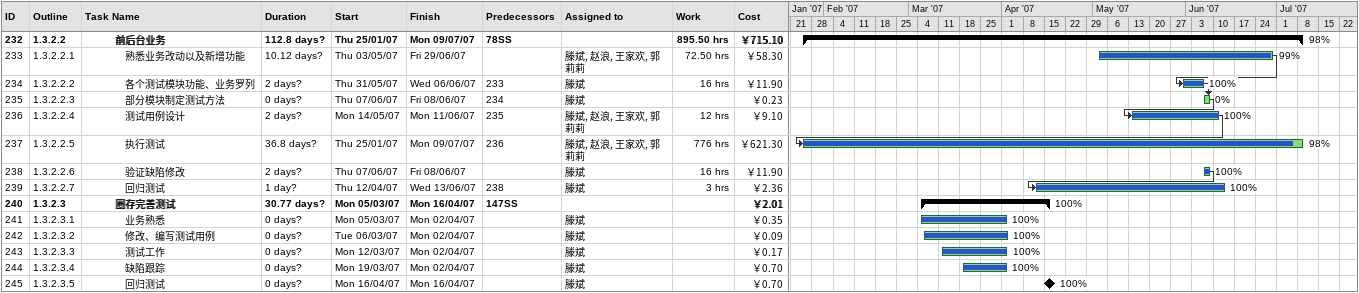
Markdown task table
| ID | WBS | Task | Duration | Start | Finish | Predecessors | Resources | % complete | Work (h) | Cost (￥) |
|---|---|---|---|---|---|---|---|---|---|---|
| 232 | 1.3.2.2 | **前后台业务** | 112.8d? | 2007-01-25 | 2007-07-09 | 78SS |  | 98 | 895.50 | 715.10 |
| 233 | 1.3.2.2.1 | 熟悉业务改动以及新增功能 | 10.12d? | 2007-05-03 | 2007-06-29 |  | 滕斌, 赵浪, 王家欢, 郭莉莉 | 99 | 72.50 | 58.30 |
| 234 | 1.3.2.2.2 | 各个测试模块功能、业务罗列 | 2d? | 2007-05-31 | 2007-06-06 | 233 | 滕斌 | 100 | 16 | 11.90 |
| 235 | 1.3.2.2.3 | 部分模块制定测试方法 | 0d? | 2007-06-07 | 2007-06-08 | 234 | 滕斌 | 0 |  | 0.23 |
| 236 | 1.3.2.2.4 | 测试用例设计 | 2d? | 2007-05-14 | 2007-06-11 | 235 | 滕斌, 赵浪, 王家欢, 郭莉莉 | 100 | 12 | 9.10 |
| 237 | 1.3.2.2.5 | 执行测试 | 36.8d? | 2007-01-25 | 2007-07-09 | 236 | 滕斌, 赵浪, 王家欢, 郭莉莉 | 98 | 776 | 621.30 |
| 238 | 1.3.2.2.6 | 验证缺陷修改 | 2d? | 2007-06-07 | 2007-06-08 |  | 滕斌 | 100 | 16 | 11.90 |
| 239 | 1.3.2.2.7 | 回归测试 | 1d? | 2007-04-12 | 2007-06-13 | 238 | 滕斌 | 100 | 3 | 2.36 |
| 240 | 1.3.2.3 | **圈存完善测试** | 30.77d? | 2007-03-05 | 2007-04-16 | 147SS |  | 100 |  | 2.01 |
| 241 | 1.3.2.3.1 | 业务熟悉 | 0d? | 2007-03-05 | 2007-04-02 |  | 滕斌 | 100 |  | 0.35 |
| 242 | 1.3.2.3.2 | 修改、编写测试用例 | 0d? | 2007-03-06 | 2007-04-02 |  | 滕斌 | 100 |  | 0.09 |
| 243 | 1.3.2.3.3 | 测试工作 | 0d? | 2007-03-12 | 2007-04-02 |  | 滕斌 | 100 |  | 0.17 |
| 244 | 1.3.2.3.4 | 缺陷跟踪 | 0d? | 2007-03-19 | 2007-04-02 |  | 滕斌 | 100 |  | 0.70 |
| 245 | 1.3.2.3.5 | 回归测试 | 0d? | 2007-04-16 | 2007-04-16 |  | 滕斌 | 100 |  | 0.70 |
